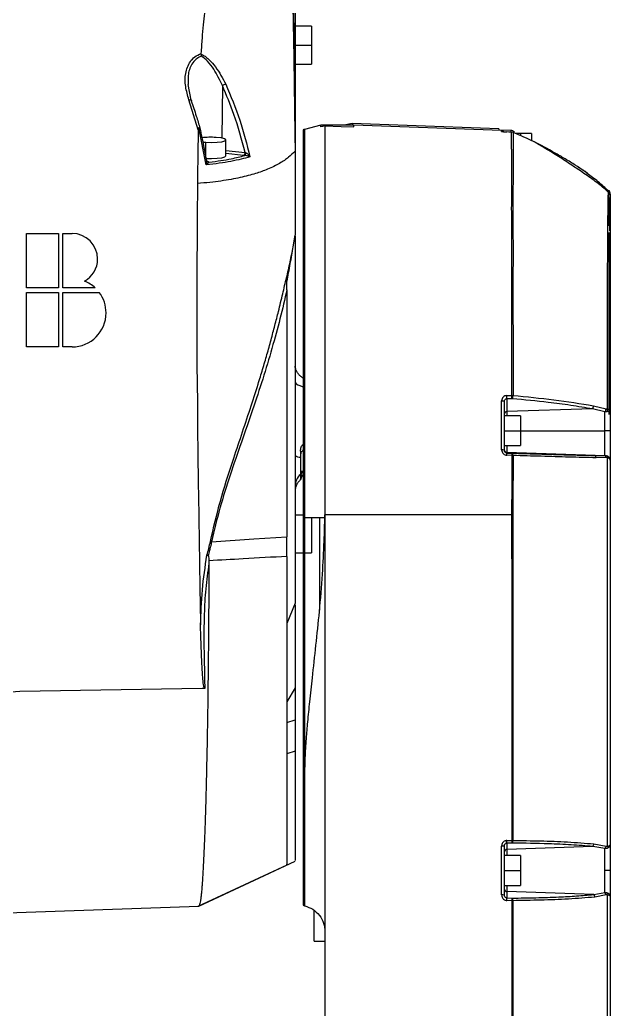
# Model space of a CAD drawing. Header units: millimetres. Extents: x -13464 to 9471, y -517 to 17126.
# Drawn here: x -10048.3 to -9939.6, y 4549.2 to 4731.4 of the extents above; entities that cross this region are included whole.
import ezdxf

# ---------------------------------------------------------------- set-up
doc = ezdxf.new("R2010")
doc.units = ezdxf.units.MM

msp = doc.modelspace()

# ---------------------------------------------------------------- linework, layer by layer
at = {"color": 7, "linetype": 'Continuous', "lineweight": 25}
for p, q in [((-9997.95, 4736.75), (-9997.65, 4720.08)), ((-9997.6, 4735.75), (-9997.6, 4707.24)), ((-9997.65, 4718.05), (-9997.94, 4734.03)), ((-9994.6, 4730.25), (-9997.6, 4730.25)), ((-9994.6, 4730.25), (-9994.6, 4726.75)), ((-9997.6, 4726.75), (-9994.6, 4726.75)), ((-9994.6, 4726.75), (-9994.6, 4723.25)), ((-9997.6, 4723.25), (-9994.6, 4723.25)), ((-9997.65, 4720.08), (-9997.65, 4718.05)), ((-10016.71, 4716.65), (-10017.27, 4719.52)), ((-10010.99, 4719.3), (-10011.08, 4709.63)), ((-10015.43, 4711.17), (-10017.14, 4716.66)), ((-9987.1, 4712.31), (-9988.55, 4712.05)), ((-9960.1, 4711.37), (-9987.1, 4712.31)), ((-9987.1, 4712.31), (-9987.1, 4712.05)), ((-10013.98, 4704.72), (-10015.34, 4711.54)), ((-9996.1, 4711.15), (-9996.1, 4639.75)), ((-9992.86, 4712.05), (-9995.86, 4711.25)), ((-9995.86, 4711.25), (-9995.86, 4639.75)), ((-9986.82, 4712.05), (-9992.86, 4712.05)), ((-9992.86, 4711.69), (-9992.86, 4712.05)), ((-9992.1, 4711.89), (-9992.1, 4640.27)), ((-9959.58, 4711.01), (-9986.82, 4712.05)), ((-9986.82, 4711.69), (-9986.82, 4712.05)), ((-9960.1, 4711.37), (-9960.1, 4711.03)), ((-9957.82, 4711.04), (-9960.1, 4711.12)), ((-9959.58, 4710.87), (-9959.58, 4711.01)), ((-9957.83, 4710.73), (-9957.82, 4711.04)), ((-9957.45, 4710.67), (-9957.76, 4710.73)), ((-9957.39, 4710.93), (-9957.39, 4710.92)), ((-9956.1, 4710.5), (-9957.08, 4710.5)), ((-9954.1, 4710.5), (-9956.1, 4710.5)), ((-9956.1, 4710.5), (-9956.1, 4710.1)), ((-9954.1, 4710.5), (-9954.1, 4709.2)), ((-10014.61, 4708.91), (-10014.04, 4708.86)), ((-10014.04, 4706.11), (-10014.04, 4708.86)), ((-10010.35, 4706.35), (-10010.35, 4709.31)), ((-10010.35, 4707.36), (-10006.82, 4707.01)), ((-10006.82, 4707.01), (-10006.69, 4706.97)), ((-10013.9, 4705.63), (-10013.96, 4705.7)), ((-10013.74, 4705.32), (-10013.53, 4705.26)), ((-10007.07, 4706.45), (-10010.35, 4706.78)), ((-9939.85, 4699.84), (-9939.86, 4699.97)), ((-10047.02, 4682.05), (-10047.02, 4692.09)), ((-10047.02, 4692.09), (-10041.16, 4692.09)), ((-10041.16, 4692.09), (-10041.16, 4682.05)), ((-10040.33, 4682.05), (-10040.33, 4692.09)), ((-10040.33, 4692.09), (-10038.66, 4692.09)), ((-9997.96, 4689.62), (-9997.6, 4691.79)), ((-9997.6, 4691.55), (-9997.6, 4624.01)), ((-9999.1, 4681.71), (-9999.1, 4683.22)), ((-10041.16, 4682.05), (-10047.02, 4682.05)), ((-10034.39, 4682.05), (-10040.33, 4682.05)), ((-10047.02, 4681.22), (-10041.16, 4681.22)), ((-10047.02, 4671.19), (-10047.02, 4681.22)), ((-10041.16, 4681.22), (-10041.16, 4671.19)), ((-10040.33, 4671.19), (-10040.33, 4681.22)), ((-10040.33, 4681.22), (-10033.64, 4681.22)), ((-10041.16, 4671.19), (-10047.02, 4671.19)), ((-10038.66, 4671.19), (-10040.33, 4671.19)), ((-9958.62, 4661.63), (-9958.62, 4659.27)), ((-9959.58, 4652.23), (-9959.58, 4661.27)), ((-9959.1, 4661.12), (-9959.1, 4652.14)), ((-9942.84, 4659.75), (-9958.62, 4659.27)), ((-9940.57, 4659.24), (-9942.84, 4659.75)), ((-9942.66, 4660.34), (-9940.35, 4659.76)), ((-9939.6, 4659.71), (-9939.6, 4655.75)), ((-9956.1, 4658.5), (-9959.1, 4658.5)), ((-9958.62, 4659.27), (-9958.62, 4658.5)), ((-9956.1, 4658.5), (-9956.1, 4655.75)), ((-9940.57, 4655.75), (-9940.57, 4659.24)), ((-9959.1, 4655.75), (-9956.1, 4655.75)), ((-9956.1, 4655.75), (-9956.1, 4653)), ((-9956.1, 4655.75), (-9940.57, 4655.75)), ((-9940.57, 4651.2), (-9940.57, 4655.75)), ((-9939.6, 4655.75), (-9940.57, 4655.75)), ((-9939.6, 4655.75), (-9939.6, 4650.31)), ((-9996.1, 4652.21), (-9996.19, 4652.11)), ((-9959.1, 4653), (-9956.1, 4653)), ((-9958.62, 4653), (-9958.62, 4651.74)), ((-9996.6, 4651.98), (-9996.6, 4650.88)), ((-9958.62, 4651.74), (-9958.62, 4651.64)), ((-9942.39, 4651.17), (-9958.62, 4651.74)), ((-9957.67, 4651.19), (-9958.62, 4651.22)), ((-9942.39, 4651.17), (-9940.57, 4651.2)), ((-9940.35, 4650.79), (-9942.2, 4650.75)), ((-9996.1, 4648.23), (-9996.6, 4648.23)), ((-9996.6, 4647.69), (-9996.6, 4647.39)), ((-9996.6, 4647.39), (-9996.6, 4647.26)), ((-9996.6, 4647.26), (-9996.6, 4646.73)), ((-9997.6, 4640.25), (-9996.1, 4640.25)), ((-9996.1, 4639.75), (-9996.1, 4568.36)), ((-9995.86, 4639.75), (-9996.1, 4639.75)), ((-9995.86, 4639.75), (-9992.12, 4639.75)), ((-9995.86, 4639.75), (-9995.86, 4568.26)), ((-9994.6, 4639.75), (-9994.6, 4633.25)), ((-9993.1, 4639.75), (-9993.1, 4622.72)), ((-9992.1, 4640.27), (-9992.1, 4635.41)), ((-9957.69, 4640.26), (-9992.1, 4640.27)), ((-9992.1, 4635.41), (-9992.1, 4480.25)), ((-9997.6, 4633.25), (-9996.1, 4633.25)), ((-9995.86, 4633.25), (-9994.6, 4633.25)), ((-9997.6, 4624.01), (-9999.1, 4620.24)), ((-10048.28, 4607.71), (-10049.84, 4607.57)), ((-10014.68, 4608.24), (-10048.28, 4607.71)), ((-10014.24, 4608.25), (-10014.68, 4608.24)), ((-9997.6, 4608.4), (-9999.1, 4605.79)), ((-9997.6, 4608.4), (-9997.6, 4602.5)), ((-9999.1, 4601.99), (-9997.6, 4602.5)), ((-9997.6, 4602.5), (-9997.6, 4596.74)), ((-9997.6, 4596.74), (-9999.1, 4596.25)), ((-9958.62, 4580.27), (-9957.67, 4580.3)), ((-9957.67, 4579.81), (-9958.62, 4579.79)), ((-9958.62, 4579.79), (-9958.62, 4578.63)), ((-9942.61, 4579.65), (-9940.33, 4579.23)), ((-9939.6, 4579.46), (-9939.6, 4574.75)), ((-9959.58, 4570.24), (-9959.58, 4579.25)), ((-9959.1, 4579.25), (-9959.1, 4570.24)), ((-9956.1, 4577.5), (-9959.1, 4577.5)), ((-9942.81, 4579.17), (-9958.62, 4578.63)), ((-9958.62, 4578.63), (-9958.62, 4577.5)), ((-9956.1, 4577.5), (-9956.1, 4574.75)), ((-9940.57, 4578.79), (-9942.81, 4579.17)), ((-9940.57, 4574.75), (-9940.57, 4578.79)), ((-10015.44, 4568.16), (-9999.05, 4575.8)), ((-10015.33, 4568.21), (-9997.56, 4576.5)), ((-9959.1, 4574.75), (-9956.1, 4574.75)), ((-9956.1, 4574.75), (-9956.1, 4572)), ((-9940.57, 4570.68), (-9940.57, 4574.75)), ((-9939.6, 4574.75), (-9940.57, 4574.75)), ((-9939.6, 4574.75), (-9939.6, 4570)), ((-9959.1, 4572), (-9956.1, 4572)), ((-9958.62, 4572), (-9958.62, 4570.87)), ((-9958.62, 4570.87), (-9958.62, 4569.7)), ((-9942.64, 4570.33), (-9958.62, 4570.87)), ((-9942.64, 4570.33), (-9940.57, 4570.68)), ((-9940.32, 4570.24), (-9942.43, 4569.86)), ((-9940.07, 4513.17), (-9940.07, 4570.24)), ((-9958.62, 4569.7), (-9957.67, 4569.67)), ((-9957.67, 4569.19), (-9958.62, 4569.22)), ((-10057.1, 4566.75), (-10015.33, 4568.21)), ((-10015.33, 4568.21), (-10015.33, 4568.21)), ((-9994.1, 4561.75), (-9994.1, 4567.35)), ((-9994.1, 4561.75), (-9992.1, 4561.75))]:
    msp.add_line(p, q, dxfattribs=at)
at = {"color": 7, "linetype": 'Continuous', "lineweight": 25, "flags": 128}
for points in [[(-10017.14, 4716.66), (-10017.03, 4716.68), (-10016.92, 4716.7), (-10016.83, 4716.7), (-10016.76, 4716.68), (-10016.71, 4716.65), (-10016.69, 4716.61), (-10016.69, 4716.56), (-10016.73, 4716.51)], [(-9992.1, 4711.89), (-9992.53, 4711.78), (-9992.86, 4711.69)], [(-9992.1, 4711.89), (-9989.14, 4711.78), (-9986.82, 4711.69)], [(-9957.76, 4710.73), (-9958.24, 4710.75), (-9958.62, 4710.77)], [(-9957.76, 4710.73), (-9957.76, 4710.73), (-9957.76, 4710.71), (-9957.76, 4710.71)], [(-10014.04, 4708.86), (-10012.98, 4708.83), (-10011.94, 4708.87), (-10011.07, 4708.98), (-10010.52, 4709.14), (-10010.35, 4709.33), (-10010.61, 4709.51), (-10011.24, 4709.66), (-10012.16, 4709.75)], [(-10014.04, 4705.9), (-10012.98, 4705.87), (-10011.94, 4705.92), (-10011.07, 4706.03), (-10010.52, 4706.19), (-10010.35, 4706.35)], [(-10013.53, 4705.26), (-10013.61, 4705.26), (-10013.68, 4705.28)], [(-9997.6, 4664.78), (-9997.55, 4664.58), (-9997.38, 4664.39), (-9997.12, 4664.21), (-9996.76, 4664.05), (-9996.32, 4663.92), (-9996.1, 4663.87)], [(-9958.62, 4662.22), (-9958.1, 4662.23), (-9957.69, 4662.24)], [(-9957.69, 4661.64), (-9958.21, 4661.64), (-9958.62, 4661.63)], [(-9959.58, 4661.27), (-9959.49, 4661.26), (-9959.4, 4661.25), (-9959.31, 4661.24), (-9959.24, 4661.22), (-9959.18, 4661.2), (-9959.14, 4661.17), (-9959.11, 4661.15), (-9959.1, 4661.12)], [(-9958.62, 4651.64), (-9958.09, 4651.62), (-9957.68, 4651.6)], [(-9942.2, 4650.75), (-9942.21, 4650.84), (-9942.22, 4650.91), (-9942.24, 4650.99), (-9942.26, 4651.05), (-9942.29, 4651.1), (-9942.32, 4651.14), (-9942.36, 4651.16), (-9942.39, 4651.17)], [(-10012.97, 4635.31), (-10005.21, 4635.82), (-9999.1, 4636.22)]]:
    msp.add_lwpolyline(points, dxfattribs=at)
at = {"color": 7, "linetype": 'Continuous', "lineweight": 25}
for centre, radius, start, end in [((-10009.18, 4715.97), 3.79, 108.4216, 118.5417), ((-9995.6, 4710.28), 1, 105, 120), ((-9959.6, 4710.51), 0.5, 37.5486, 87.8), ((-10013.1, 4695.79), 14, 86.1717, 96.9281), ((-10007.41, 4706.94), 0.597, 305.0671, 6.7477), ((-10007.49, 4706.89), 0.803, 325.0171, 5.2142), ((-10013.44, 4705.67), 0.464, 233.8439, 272.6551), ((-10038.66, 4687.38), 4.7, 0, 90), ((-10038.66, 4687.38), 4.7, 299.3847, 0), ((-10038.66, 4677.46), 6.27, 47.1666, 68.4075), ((-10038.66, 4677.46), 6.27, 0, 36.8699), ((-10038.66, 4677.46), 6.27, 270, 0), ((-9966.18, 4661.95), 7.57, 357.5768, 2.0875), ((-9965.25, 4661.96), 7.56, 357.5761, 2.0884), ((-9959.12, 4662.2), 1.62, 339.7885, 1.0788), ((-9943.69, 4660.35), 1.03, 325.008, 359.9728), ((-9941.48, 4659.92), 1.14, 323.0663, 351.7142), ((-9940.91, 4659.5), 0.818, 343.3383, 16.6617), ((-9958.63, 4658.8), 0.47, 88.2896, 176.1386), ((-9959.47, 4651.48), 0.753, 60.7423, 98.6364), ((-9958.6, 4652.24), 0.5, 180.0057, 268.0063), ((-9996.7, 4652.18), 1.31, 226.0838, 274.0793), ((-9961.74, 4651.41), 3.13, 356.3931, 4.0837), ((-9960.79, 4651.38), 3.13, 356.3923, 4.0843), ((-9958.04, 4651.28), 0.559, 349.9226, 35.3081), ((-9940.86, 4650.78), 0.511, 1.1123, 55.0479), ((-9940.53, 4650.93), 0.444, 336.925, 23.075), ((-9994.64, 4645.48), 2.96, 131.4944, 179.9479), ((-9995.13, 4647.38), 1.47, 145.1618, 179.5678), ((-9994.65, 4647.01), 1.97, 141.8667, 172.7735), ((-9958.01, 4591.14), 49.99, 89.4327, 89.6338), ((-9956.58, 4525.71), 114.68, 90.4659, 90.5532), ((-9955.57, 4492.33), 147.94, 90.752, 90.8196), ((-9958.48, 4506.66), 132.32, 89.5808, 89.656), ((-9963.96, 4579.41), 5.3, 4.0423, 9.2819), ((-9964.02, 4580.05), 5.41, 357.2184, 2.3706), ((-9963.08, 4580.08), 5.41, 357.2184, 2.3706), ((-9958.77, 4580.23), 1.24, 340.2352, 3.1007), ((-9943.25, 4579.64), 0.639, 312.7734, 1.583), ((-9959.47, 4562.65), 16.6, 88.7451, 90.4044), ((-9958.61, 4578.14), 0.491, 90.9784, 179.0357), ((-9941.09, 4579.37), 0.777, 312.3753, 349.9179), ((-9940.68, 4579.05), 0.631, 343.0711, 16.9289), ((-9959.47, 4553.64), 16.6, 88.7451, 90.4044), ((-9958.61, 4571.36), 0.491, 180.9643, 269.0216), ((-9943.06, 4569.87), 0.626, 358.9482, 48.2492), ((-9941.07, 4570.11), 0.758, 9.9822, 48.3578), ((-9940.66, 4570.42), 0.618, 342.8758, 17.1242), ((-9995.6, 4569.22), 1, 240, 255), ((-9964, 4569.44), 5.39, 357.6594, 2.7578), ((-9963.05, 4569.41), 5.39, 357.6594, 2.7578), ((-9958.78, 4569.26), 1.25, 357.0337, 19.4254)]:
    msp.add_arc(centre, radius, start, end, dxfattribs=at)
for points, knots in [([(-10014.07, 4734.66), (-10014.23, 4733.34), (-10014.46, 4731.36), (-10014.74, 4728.07), (-10014.86, 4726.17), (-10014.93, 4725.21)], [0, 0, 0, 0, 0.500253, 0.749373, 1, 1, 1, 1]), ([(-9997.94, 4734.02), (-9997.93, 4733.07), (-9997.91, 4731.14), (-9997.87, 4727.47), (-9997.83, 4724.06), (-9997.79, 4721.11), (-9997.77, 4718.79), (-9997.73, 4716.32), (-9997.7, 4713.63), (-9997.65, 4710.66), (-9997.62, 4708.38), (-9997.6, 4707.24)], [0, 0, 0, 0, 0.164628, 0.330926, 0.49838, 0.582675, 0.666023, 0.748745, 0.833068, 0.916805, 1, 1, 1, 1]), ([(-10017.14, 4716.66), (-10017.38, 4717.48), (-10017.86, 4719.14), (-10017.87, 4721.6), (-10017.2, 4723.46), (-10016.11, 4724.66), (-10015.32, 4725.03), (-10014.92, 4725.22)], [0, 0, 0, 0, 0.249249, 0.49989, 0.75001, 0.875408, 1, 1, 1, 1]), ([(-10014.93, 4725.21), (-10014.93, 4725.2), (-10014.93, 4725.17), (-10014.93, 4725.15), (-10014.93, 4725.14)], [0, 0, 0, 0, 0.500017, 1, 1, 1, 1]), ([(-10014.93, 4725.14), (-10014.68, 4725), (-10014.17, 4724.73), (-10013.24, 4723.94), (-10011.8, 4722.31), (-10010.95, 4720.66), (-10010.38, 4719.56)], [0, 0, 0, 0, 0.126417, 0.2531763, 0.5046759, 1, 1, 1, 1]), ([(-10014.93, 4725.14), (-10014.92, 4725.08), (-10014.89, 4724.96), (-10014.9, 4724.83), (-10014.9, 4724.75)], [0, 0, 0, 0, 0.440238, 1, 1, 1, 1]), ([(-10014.9, 4724.75), (-10015.23, 4724.57), (-10015.93, 4724.17), (-10016.86, 4722.98), (-10017.38, 4721.38), (-10017.3, 4720.05), (-10017.27, 4719.5)], [0, 0, 0, 0, 0.1756201, 0.3698812, 0.7374078, 1, 1, 1, 1]), ([(-10010.99, 4719.3), (-10011.48, 4720.33), (-10012.22, 4721.93), (-10013.61, 4723.8), (-10014.49, 4724.45), (-10014.9, 4724.75)], [0, 0, 0, 0, 0.497166, 0.76503, 1, 1, 1, 1]), ([(-9997.65, 4720.08), (-9997.66, 4720.13), (-9997.66, 4720.18), (-9997.69, 4720.22), (-9997.69, 4720.23)], [0, 0, 0, 0, 0.962829, 1, 1, 1, 1]), ([(-10006.82, 4707.01), (-10007.43, 4709.36), (-10008.54, 4713.57), (-10010.24, 4717.54), (-10010.99, 4719.3)], [0, 0, 0, 0, 0.559686, 1, 1, 1, 1]), ([(-10010.38, 4719.56), (-10009.46, 4717.39), (-10007.63, 4713.04), (-10006.49, 4708.46), (-10005.92, 4706.17)], [0, 0, 0, 0, 0.5014517, 1, 1, 1, 1]), ([(-10016.73, 4716.51), (-10016.41, 4715.58), (-10015.84, 4713.92), (-10015.34, 4712.2), (-10015.12, 4711.43)], [0, 0, 0, 0, 0.559942, 1, 1, 1, 1]), ([(-10015.43, 4711.17), (-10015.44, 4710.9), (-10015.45, 4710.37), (-10015.46, 4709.83), (-10015.46, 4709.57)], [0, 0, 0, 0, 0.500289, 1, 1, 1, 1]), ([(-10015.34, 4711.54), (-10015.35, 4711.53), (-10015.36, 4711.53), (-10015.38, 4711.52), (-10015.41, 4711.47), (-10015.43, 4711.35), (-10015.43, 4711.24), (-10015.43, 4711.17)], [0, 0, 0, 0, 0.039643, 0.082295, 0.185904, 0.500583, 1, 1, 1, 1]), ([(-10015.34, 4711.54), (-10015.29, 4711.54), (-10015.21, 4711.55), (-10015.13, 4711.54), (-10015.09, 4711.53), (-10015.07, 4711.51), (-10015.06, 4711.48), (-10015.1, 4711.45), (-10015.12, 4711.43)], [0, 0, 0, 0, 0.2301683, 0.3605395, 0.497815, 0.6358478, 0.7660578, 1, 1, 1, 1]), ([(-10015.12, 4711.43), (-10014.89, 4710.37), (-10014.48, 4708.47), (-10014.12, 4706.55), (-10013.96, 4705.7)], [0, 0, 0, 0, 0.559996, 1, 1, 1, 1]), ([(-9959.58, 4710.87), (-9959.57, 4710.86), (-9959.53, 4710.84), (-9959.28, 4710.81), (-9958.96, 4710.78), (-9958.73, 4710.77), (-9958.62, 4710.77)], [0, 0, 0, 0, 0.266886, 0.559504, 0.779933, 1, 1, 1, 1]), ([(-9957.39, 4710.93), (-9957.46, 4710.96), (-9957.6, 4711.02), (-9957.75, 4711.03), (-9957.82, 4711.04)], [0, 0, 0, 0, 0.499802, 1, 1, 1, 1]), ([(-9957.69, 4662.24), (-9957.69, 4663.63), (-9957.69, 4666.1), (-9957.69, 4669.25), (-9957.69, 4671.21), (-9957.7, 4672.83), (-9957.7, 4674.36), (-9957.7, 4676.1), (-9957.71, 4677.39), (-9957.71, 4678.22), (-9957.71, 4678.94), (-9957.71, 4679.72), (-9957.71, 4680.93), (-9957.71, 4682.7), (-9957.71, 4684.87), (-9957.71, 4686.96), (-9957.71, 4688.49), (-9957.71, 4689.52), (-9957.71, 4690.43), (-9957.72, 4691.57), (-9957.72, 4692.87), (-9957.73, 4694.09), (-9957.73, 4695.04), (-9957.74, 4696.05), (-9957.74, 4697.29), (-9957.73, 4698.92), (-9957.73, 4700.63), (-9957.72, 4702.19), (-9957.72, 4703.58), (-9957.72, 4704.89), (-9957.73, 4705.89), (-9957.73, 4706.6), (-9957.73, 4707.04), (-9957.74, 4707.46), (-9957.74, 4707.85), (-9957.74, 4708.22), (-9957.74, 4708.57), (-9957.75, 4708.89), (-9957.75, 4709.18), (-9957.75, 4709.51), (-9957.75, 4709.91), (-9957.76, 4710.39), (-9957.76, 4710.61), (-9957.76, 4710.73)], [0, 0, 0, 0, 0.053071, 0.094138, 0.123198, 0.131, 0.15975, 0.18525, 0.203319, 0.213956, 0.220726, 0.234044, 0.247812, 0.27361, 0.312289, 0.34708, 0.372087, 0.387309, 0.398494, 0.418117, 0.445938, 0.467646, 0.4852, 0.499356, 0.525528, 0.559444, 0.601102, 0.639454, 0.67197, 0.70886, 0.750122, 0.765794, 0.781466, 0.797138, 0.81281, 0.828483, 0.844155, 0.859827, 0.875499, 0.88973, 0.915225, 0.951982, 1, 1, 1, 1]), ([(-9957.45, 4710.67), (-9957.45, 4710.43), (-9957.46, 4709.95), (-9957.47, 4708.39), (-9957.47, 4706.21), (-9957.48, 4703.37), (-9957.5, 4699.92), (-9957.52, 4695.91), (-9957.49, 4691.36), (-9957.49, 4686.33), (-9957.51, 4680.84), (-9957.49, 4674.96), (-9957.49, 4668.77), (-9957.49, 4664.41), (-9957.49, 4662.23)], [0, 0, 0, 0, 0.082996, 0.166061, 0.249826, 0.333358, 0.417012, 0.500596, 0.583545, 0.666651, 0.750403, 0.83355, 0.916491, 1, 1, 1, 1]), ([(-9949.83, 4706.94), (-9951.07, 4707.63), (-9953.54, 4709), (-9956.14, 4710.11), (-9957.45, 4710.67)], [0, 0, 0, 0, 0.498488, 1, 1, 1, 1]), ([(-9957.37, 4710.78), (-9957.37, 4710.82), (-9957.38, 4710.91), (-9957.39, 4710.92), (-9957.39, 4710.93)], [0, 0, 0, 0, 0.559224, 1, 1, 1, 1]), ([(-9957.23, 4710.8), (-9957.23, 4710.81), (-9957.24, 4710.82), (-9957.26, 4710.83), (-9957.26, 4710.84)], [0, 0, 0, 0, 0.617283, 1, 1, 1, 1]), ([(-10015.46, 4709.57), (-10015.48, 4708.19), (-10015.53, 4705.45), (-10015.56, 4702.67), (-10015.57, 4701.27)], [0, 0, 0, 0, 0.500076, 1, 1, 1, 1]), ([(-9939.83, 4699.6), (-9940.47, 4700.15), (-9941.85, 4701.34), (-9944.18, 4702.98), (-9946.67, 4704.66), (-9949.16, 4706.26), (-9951.46, 4707.68), (-9952.97, 4708.6), (-9953.59, 4708.94), (-9953.64, 4708.96)], [0, 0, 0, 0, 0.137013, 0.298488, 0.47076, 0.645014, 0.817052, 0.98681, 1, 1, 1, 1]), ([(-9997.6, 4707.24), (-9997.98, 4706.86), (-9998.73, 4706.1), (-10000.35, 4704.98), (-10002.39, 4703.97), (-10004.83, 4703.09), (-10007.59, 4702.35), (-10010.52, 4701.81), (-10013.26, 4701.46), (-10014.8, 4701.34), (-10015.57, 4701.27)], [0, 0, 0, 0, 0.1654037, 0.3307502, 0.4966982, 0.6210126, 0.7478783, 0.8742277, 0.9370192, 1, 1, 1, 1]), ([(-10006.69, 4706.97), (-10006.66, 4706.95), (-10006.58, 4706.92), (-10006.43, 4706.82), (-10006.17, 4706.58), (-10006.02, 4706.34), (-10005.92, 4706.17)], [0, 0, 0, 0, 0.101943, 0.214935, 0.462916, 1, 1, 1, 1]), ([(-9997.6, 4707.24), (-9997.6, 4705.9), (-9997.6, 4703.26), (-9997.6, 4699.16), (-9997.6, 4695.34), (-9997.6, 4692.98), (-9997.6, 4691.79)], [0, 0, 0, 0, 0.288591, 0.5668, 0.783201, 1, 1, 1, 1]), ([(-9943.87, 4703.14), (-9943.87, 4703.14), (-9943.86, 4703.16), (-9944.03, 4703.3), (-9944.62, 4703.75), (-9945.99, 4704.65), (-9947.85, 4705.8), (-9949.17, 4706.56), (-9949.83, 4706.94)], [0, 0, 0, 0, 0.062639, 0.125489, 0.250986, 0.50042, 0.750081, 1, 1, 1, 1]), ([(-10005.92, 4706.17), (-10006.44, 4706.03), (-10007.5, 4705.74), (-10009.37, 4705.35), (-10011.49, 4704.99), (-10013.15, 4704.81), (-10013.98, 4704.72)], [0, 0, 0, 0, 0.2481582, 0.4986864, 0.7512509, 1, 1, 1, 1]), ([(-10013.98, 4704.72), (-10013.93, 4704.9), (-10013.86, 4705.21), (-10013.85, 4705.52), (-10013.89, 4705.61), (-10013.9, 4705.63)], [0, 0, 0, 0, 0.53392, 0.895444, 1, 1, 1, 1]), ([(-10013.41, 4705.21), (-10013.43, 4705.19), (-10013.46, 4705.14), (-10013.65, 4704.98), (-10013.84, 4704.82), (-10013.98, 4704.72)], [0, 0, 0, 0, 0.220289, 0.46967, 1, 1, 1, 1]), ([(-10013.7, 4705.29), (-10013.74, 4705.33), (-10013.83, 4705.41), (-10013.85, 4705.49), (-10013.87, 4705.52)], [0, 0, 0, 0, 0.545434, 1, 1, 1, 1]), ([(-10013.67, 4705.28), (-10013.67, 4705.27), (-10013.66, 4705.27), (-10013.69, 4705.29), (-10013.7, 4705.29)], [0, 0, 0, 0, 0.2804713, 1, 1, 1, 1]), ([(-10013.53, 4705.26), (-10013.5, 4705.25), (-10013.45, 4705.24), (-10013.43, 4705.22), (-10013.41, 4705.21)], [0, 0, 0, 0, 0.559702, 1, 1, 1, 1]), ([(-10013.41, 4705.21), (-10012.68, 4705.3), (-10011.22, 4705.49), (-10008.97, 4705.9), (-10007.64, 4706.23), (-10006.83, 4706.43)], [0, 0, 0, 0, 0.279742, 0.560432, 1, 1, 1, 1]), ([(-10006.83, 4706.43), (-10006.88, 4706.43), (-10006.96, 4706.44), (-10007.03, 4706.45), (-10007.07, 4706.45)], [0, 0, 0, 0, 0.559795, 1, 1, 1, 1]), ([(-10005.92, 4706.17), (-10006.05, 4706.23), (-10006.24, 4706.32), (-10006.54, 4706.4), (-10006.71, 4706.43), (-10006.79, 4706.43), (-10006.83, 4706.43)], [0, 0, 0, 0, 0.53604, 0.784331, 0.897681, 1, 1, 1, 1]), ([(-9945.49, 4704.35), (-9945.14, 4704.13), (-9944.51, 4703.74), (-9944.04, 4703.39), (-9943.86, 4703.24), (-9943.86, 4703.22), (-9943.86, 4703.21)], [0, 0, 0, 0, 0.3755685, 0.6870691, 0.8437781, 1, 1, 1, 1]), ([(-9939.88, 4699.85), (-9940.52, 4700.45), (-9941.78, 4701.63), (-9943.18, 4702.64), (-9943.87, 4703.14)], [0, 0, 0, 0, 0.510937, 1, 1, 1, 1]), ([(-10015.57, 4701.27), (-10015.58, 4700.79), (-10015.59, 4699.63), (-10015.6, 4697.81), (-10015.61, 4695.98), (-10015.62, 4694.41), (-10015.63, 4692.99), (-10015.64, 4691.42), (-10015.65, 4689.51), (-10015.67, 4687.53), (-10015.67, 4685.42), (-10015.68, 4683.09), (-10015.68, 4680.53), (-10015.68, 4677.98), (-10015.68, 4675.65), (-10015.68, 4674.12), (-10015.68, 4673.37)], [0, 0, 0, 0, 0.052702, 0.125127, 0.197709, 0.250149, 0.294009, 0.350271, 0.418927, 0.499984, 0.562464, 0.645802, 0.750008, 0.836376, 0.919697, 1, 1, 1, 1]), ([(-9939.98, 4697.1), (-9939.98, 4697.5), (-9939.96, 4698.59), (-9939.94, 4699.4), (-9939.93, 4699.59), (-9939.93, 4699.63)], [0, 0, 0, 0, 0.323774, 0.87218, 1, 1, 1, 1]), ([(-9939.86, 4699.97), (-9939.86, 4700), (-9939.87, 4700.1), (-9939.88, 4699.87), (-9939.88, 4699.73)], [0, 0, 0, 0, 0.38031, 1, 1, 1, 1]), ([(-9939.79, 4693.49), (-9939.79, 4693.94), (-9939.8, 4695.45), (-9939.81, 4697.3), (-9939.82, 4699.07), (-9939.84, 4699.58), (-9939.85, 4699.84)], [0, 0, 0, 0, 0.122338, 0.415078, 0.707242, 1, 1, 1, 1]), ([(-9939.62, 4699.32), (-9939.63, 4699.45), (-9939.65, 4699.73), (-9939.76, 4699.9), (-9939.83, 4699.99)], [0, 0, 0, 0, 0.455666, 1, 1, 1, 1]), ([(-9939.6, 4699.16), (-9939.6, 4699.27), (-9939.6, 4699.48), (-9939.6, 4698.18), (-9939.6, 4695.73), (-9939.6, 4692.03), (-9939.6, 4687.27), (-9939.6, 4681.53), (-9939.6, 4674.96), (-9939.6, 4667.68), (-9939.6, 4662.36), (-9939.6, 4659.71)], [0, 0, 0, 0, 0.112036, 0.223711, 0.336068, 0.447588, 0.559985, 0.669582, 0.779706, 0.889816, 1, 1, 1, 1]), ([(-9940.12, 4659.73), (-9940.12, 4661.79), (-9940.12, 4665.9), (-9940.12, 4671.69), (-9940.11, 4677.12), (-9940.09, 4682.1), (-9940.07, 4686.57), (-9940.05, 4690.48), (-9940.03, 4693.74), (-9940, 4695.97), (-9939.99, 4696.84), (-9939.98, 4697.1)], [0, 0, 0, 0, 0.118845, 0.237384, 0.35689, 0.475811, 0.594298, 0.713684, 0.832633, 0.951013, 1, 1, 1, 1]), ([(-9939.66, 4692.57), (-9939.67, 4693.2), (-9939.69, 4694.63), (-9939.71, 4696.04), (-9939.73, 4696.69), (-9939.74, 4696.86)], [0, 0, 0, 0, 0.371747, 0.840392, 1, 1, 1, 1]), ([(-9939.78, 4658.76), (-9939.78, 4659.63), (-9939.78, 4662.63), (-9939.78, 4667.54), (-9939.78, 4673.37), (-9939.78, 4678.77), (-9939.78, 4683.69), (-9939.78, 4688.01), (-9939.79, 4690.87), (-9939.79, 4692.07), (-9939.79, 4692.24)], [0, 0, 0, 0, 0.060882, 0.212415, 0.365196, 0.517204, 0.668748, 0.821544, 0.973562, 1, 1, 1, 1]), ([(-10013.19, 4635.35), (-10012.62, 4637.83), (-10011.45, 4642.82), (-10009.36, 4649.32), (-10007.47, 4654.96), (-10005.89, 4659.69), (-10004.59, 4663.72), (-10003.57, 4667.06), (-10002.77, 4669.78), (-10002.02, 4672.48), (-10001.32, 4675.14), (-10000.6, 4677.97), (-9999.88, 4680.96), (-9999.16, 4683.99), (-9998.5, 4686.86), (-9998.14, 4688.7), (-9997.96, 4689.62)], [0, 0, 0, 0, 0.123018, 0.247802, 0.33074, 0.414942, 0.495898, 0.545305, 0.594897, 0.645039, 0.694837, 0.745038, 0.808899, 0.870983, 0.935164, 1, 1, 1, 1]), ([(-9999.1, 4683.22), (-9998.89, 4684.32), (-9998.47, 4686.53), (-9998.14, 4688.61), (-9997.96, 4689.62), (-9997.96, 4689.62), (-9997.96, 4689.62), (-9997.96, 4689.62), (-9997.96, 4689.62), (-9997.96, 4689.62)], [0, 0, 0, 0, 0.499945, 0.999749, 0.999935, 0.999983, 0.999995, 0.999999, 1, 1, 1, 1]), ([(-9999.1, 4681.71), (-9999.51, 4679.95), (-10000.32, 4676.46), (-10001.84, 4670.93), (-10003.52, 4665.31), (-10005.43, 4659.54), (-10007.49, 4653.64), (-10009.57, 4647.62), (-10011.51, 4641.52), (-10012.49, 4637.39), (-10012.97, 4635.31)], [0, 0, 0, 0, 0.128015, 0.25291, 0.377999, 0.500113, 0.626357, 0.752411, 0.875899, 1, 1, 1, 1]), ([(-9999.1, 4681.71), (-9999.1, 4680), (-9999.1, 4676.6), (-9999.1, 4671.16), (-9999.1, 4665.55), (-9999.1, 4659.81), (-9999.1, 4653.94), (-9999.1, 4648.1), (-9999.1, 4642.15), (-9999.1, 4638.24), (-9999.1, 4636.22)], [0, 0, 0, 0, 0.125499, 0.250174, 0.374787, 0.499549, 0.621744, 0.749437, 0.87049, 1, 1, 1, 1]), ([(-10015.68, 4673.37), (-10015.69, 4671.99), (-10015.69, 4669.67), (-10015.67, 4667.35), (-10015.66, 4666.41)], [0, 0, 0, 0, 0.593783, 1, 1, 1, 1]), ([(-9996.1, 4665.43), (-9996.18, 4665.47), (-9996.43, 4665.61), (-9996.79, 4665.94), (-9997.16, 4666.4), (-9997.42, 4666.88), (-9997.58, 4667.32), (-9997.59, 4667.53), (-9997.6, 4667.64)], [0, 0, 0, 0, 0.069401, 0.240062, 0.417676, 0.60325, 0.797536, 1, 1, 1, 1]), ([(-10015.66, 4666.41), (-10015.63, 4664.89), (-10015.58, 4661.79), (-10015.58, 4657.09), (-10015.52, 4652.23), (-10015.46, 4647.52), (-10015.39, 4643.76), (-10015.34, 4640.97), (-10015.31, 4638.89), (-10015.28, 4636.89), (-10015.25, 4634.77), (-10015.22, 4632.52), (-10015.18, 4630.01), (-10015.14, 4627.42), (-10015.1, 4624.68), (-10015.05, 4622.18), (-10015.02, 4620.61), (-10015.01, 4620)], [0, 0, 0, 0, 0.096867, 0.196628, 0.299999, 0.409577, 0.500359, 0.542562, 0.590122, 0.634184, 0.672297, 0.726918, 0.780262, 0.835162, 0.896189, 0.959041, 1, 1, 1, 1]), ([(-9958.62, 4662.22), (-9958.75, 4662.21), (-9959, 4662.17), (-9959.32, 4661.95), (-9959.54, 4661.64), (-9959.57, 4661.39), (-9959.58, 4661.27)], [0, 0, 0, 0, 0.249291, 0.498589, 0.748903, 1, 1, 1, 1]), ([(-9959.1, 4661.12), (-9959.09, 4661.19), (-9959.08, 4661.32), (-9958.99, 4661.46), (-9958.89, 4661.55), (-9958.81, 4661.59), (-9958.71, 4661.62), (-9958.65, 4661.63), (-9958.62, 4661.63)], [0, 0, 0, 0, 0.276985, 0.50729, 0.633356, 0.757095, 0.879102, 1, 1, 1, 1]), ([(-9957.69, 4662.24), (-9957.65, 4662.24), (-9957.59, 4662.24), (-9957.52, 4662.23), (-9957.49, 4662.23)], [0, 0, 0, 0, 0.559853, 1, 1, 1, 1]), ([(-9957.59, 4661.64), (-9957.61, 4661.64), (-9957.64, 4661.64), (-9957.68, 4661.64), (-9957.69, 4661.64)], [0, 0, 0, 0, 0.56, 1, 1, 1, 1]), ([(-9942.84, 4659.75), (-9944.18, 4659.98), (-9946.86, 4660.44), (-9951.78, 4661.08), (-9955.39, 4661.43), (-9957.59, 4661.64)], [0, 0, 0, 0, 0.27997, 0.559999, 1, 1, 1, 1]), ([(-9957.49, 4662.23), (-9954.97, 4662), (-9949.92, 4661.52), (-9945.08, 4660.74), (-9942.66, 4660.34)], [0, 0, 0, 0, 0.499659, 1, 1, 1, 1]), ([(-9940.35, 4659.76), (-9940.31, 4659.75), (-9940.23, 4659.72), (-9940.16, 4659.73), (-9940.12, 4659.73)], [0, 0, 0, 0, 0.559856, 1, 1, 1, 1]), ([(-9940.12, 4659.73), (-9940.05, 4659.73), (-9939.89, 4659.73), (-9939.73, 4659.72), (-9939.62, 4659.72), (-9939.61, 4659.71), (-9939.6, 4659.71)], [0, 0, 0, 0, 0.2593, 0.510624, 0.756392, 1, 1, 1, 1]), ([(-9939.6, 4659.71), (-9939.61, 4659.66), (-9939.62, 4659.58), (-9939.73, 4659.45), (-9939.9, 4659.34), (-9940.05, 4659.29), (-9940.12, 4659.26)], [0, 0, 0, 0, 0.250097, 0.500332, 0.767508, 1, 1, 1, 1]), ([(-9940.12, 4659.26), (-9940.19, 4659.25), (-9940.33, 4659.22), (-9940.49, 4659.23), (-9940.57, 4659.24)], [0, 0, 0, 0, 0.476868, 1, 1, 1, 1]), ([(-9996.6, 4651.98), (-9996.6, 4652.11), (-9996.59, 4652.37), (-9996.49, 4652.73), (-9996.34, 4653.04), (-9996.18, 4653.2), (-9996.1, 4653.28)], [0, 0, 0, 0, 0.256329, 0.50348, 0.75261, 1, 1, 1, 1]), ([(-9959.58, 4652.23), (-9959.57, 4652.09), (-9959.53, 4651.81), (-9959.28, 4651.47), (-9958.96, 4651.26), (-9958.73, 4651.23), (-9958.62, 4651.22)], [0, 0, 0, 0, 0.266917, 0.5595, 0.779932, 1, 1, 1, 1]), ([(-9996.19, 4652.11), (-9996.2, 4652.1), (-9996.3, 4652.02), (-9996.45, 4651.83), (-9996.58, 4651.52), (-9996.59, 4651.3), (-9996.6, 4651.19)], [0, 0, 0, 0, 0.090674, 0.499909, 0.750212, 1, 1, 1, 1]), ([(-9996.6, 4650.88), (-9996.6, 4650.51), (-9996.6, 4649.95), (-9996.6, 4649.25), (-9996.6, 4648.78), (-9996.6, 4648.36), (-9996.6, 4648.04), (-9996.6, 4647.8), (-9996.6, 4647.73), (-9996.6, 4647.69)], [0, 0, 0, 0, 0.249067, 0.373996, 0.499145, 0.624001, 0.749123, 0.874474, 1, 1, 1, 1]), ([(-9958.62, 4651.64), (-9958.65, 4651.64), (-9958.71, 4651.65), (-9958.81, 4651.68), (-9958.89, 4651.73), (-9958.99, 4651.81), (-9959.08, 4651.94), (-9959.09, 4652.07), (-9959.1, 4652.14)], [0, 0, 0, 0, 0.121003, 0.243107, 0.366937, 0.49309, 0.723259, 1, 1, 1, 1]), ([(-9957.69, 4641.12), (-9957.68, 4642.3), (-9957.67, 4644.49), (-9957.67, 4647.85), (-9957.67, 4650.02), (-9957.67, 4651.19)], [0, 0, 0, 0, 0.349078, 0.651209, 1, 1, 1, 1]), ([(-9957.68, 4651.6), (-9957.66, 4651.6), (-9957.63, 4651.6), (-9957.6, 4651.6), (-9957.58, 4651.6)], [0, 0, 0, 0, 0.560001, 1, 1, 1, 1]), ([(-9957.49, 4651.18), (-9957.52, 4651.18), (-9957.58, 4651.18), (-9957.65, 4651.18), (-9957.67, 4651.19)], [0, 0, 0, 0, 0.559869, 1, 1, 1, 1]), ([(-9957.58, 4651.6), (-9954.68, 4651.51), (-9949.5, 4651.36), (-9944.56, 4651.23), (-9942.39, 4651.17)], [0, 0, 0, 0, 0.560158, 1, 1, 1, 1]), ([(-9957.49, 4651.18), (-9957.49, 4649.52), (-9957.49, 4646.18), (-9957.51, 4642.81), (-9957.52, 4641.12)], [0, 0, 0, 0, 0.498564, 1, 1, 1, 1]), ([(-9942.2, 4650.75), (-9943.85, 4650.8), (-9947.16, 4650.88), (-9952.29, 4651.03), (-9955.76, 4651.13), (-9957.49, 4651.18)], [0, 0, 0, 0, 0.334028, 0.667173, 1, 1, 1, 1]), ([(-9940.57, 4651.2), (-9940.49, 4651.19), (-9940.33, 4651.19), (-9940.19, 4651.13), (-9940.12, 4651.1)], [0, 0, 0, 0, 0.523446, 1, 1, 1, 1]), ([(-9940.12, 4650.75), (-9940.16, 4650.77), (-9940.24, 4650.79), (-9940.32, 4650.79), (-9940.35, 4650.79)], [0, 0, 0, 0, 0.55915, 1, 1, 1, 1]), ([(-9940.12, 4651.1), (-9940.05, 4651.06), (-9939.9, 4650.97), (-9939.75, 4650.79), (-9939.63, 4650.57), (-9939.61, 4650.41), (-9939.6, 4650.31)], [0, 0, 0, 0, 0.232528, 0.499869, 0.685324, 1, 1, 1, 1]), ([(-9940.08, 4579.23), (-9940.08, 4592.56), (-9940.09, 4607.98), (-9940.1, 4625.5), (-9940.11, 4631.79), (-9940.11, 4638.09), (-9940.12, 4644.44), (-9940.12, 4648.64), (-9940.12, 4650.75)], [0, 0, 0, 0, 0.558663, 0.646453, 0.734246, 0.822031, 0.910612, 1, 1, 1, 1]), ([(-9939.6, 4650.31), (-9939.61, 4650.36), (-9939.62, 4650.44), (-9939.73, 4650.56), (-9939.89, 4650.67), (-9940.04, 4650.72), (-9940.12, 4650.75)], [0, 0, 0, 0, 0.243607, 0.489396, 0.740719, 1, 1, 1, 1]), ([(-9939.6, 4650.31), (-9939.6, 4647.68), (-9939.6, 4642.42), (-9939.6, 4634.46), (-9939.6, 4626.53), (-9939.6, 4618.59), (-9939.6, 4602.9), (-9939.6, 4589.86), (-9939.6, 4579.46)], [0, 0, 0, 0, 0.112268, 0.224222, 0.33619, 0.448158, 0.560126, 1, 1, 1, 1]), ([(-9996.6, 4646.73), (-9996.75, 4646.58), (-9997.05, 4646.29), (-9997.36, 4645.74), (-9997.56, 4645.14), (-9997.59, 4644.72), (-9997.6, 4644.51)], [0, 0, 0, 0, 0.2491928, 0.4994863, 0.7486369, 1, 1, 1, 1]), ([(-9996.1, 4647.71), (-9996.2, 4647.61), (-9996.46, 4647.34), (-9996.55, 4646.96), (-9996.6, 4646.73)], [0, 0, 0, 0, 0.375442, 1, 1, 1, 1]), ([(-9992.26, 4635.42), (-9992.23, 4636.23), (-9992.19, 4637.67), (-9992.14, 4639.12), (-9992.12, 4639.75)], [0, 0, 0, 0, 0.559932, 1, 1, 1, 1]), ([(-9992.12, 4639.75), (-9992.12, 4639.85), (-9992.11, 4640.02), (-9992.1, 4640.19), (-9992.1, 4640.27)], [0, 0, 0, 0, 0.559992, 1, 1, 1, 1]), ([(-9957.69, 4640.38), (-9957.69, 4640.52), (-9957.69, 4640.77), (-9957.69, 4641.02), (-9957.69, 4641.12)], [0, 0, 0, 0, 0.559997, 1, 1, 1, 1]), ([(-9957.69, 4640.26), (-9957.69, 4640.28), (-9957.69, 4640.33), (-9957.69, 4640.37), (-9957.69, 4640.38)], [0, 0, 0, 0, 0.56, 1, 1, 1, 1]), ([(-9957.69, 4638.97), (-9957.69, 4639.21), (-9957.68, 4639.64), (-9957.69, 4640.07), (-9957.69, 4640.26)], [0, 0, 0, 0, 0.559998, 1, 1, 1, 1]), ([(-9957.52, 4641.12), (-9957.52, 4640.99), (-9957.52, 4640.74), (-9957.52, 4640.49), (-9957.52, 4640.39)], [0, 0, 0, 0, 0.560003, 1, 1, 1, 1]), ([(-9957.52, 4640.39), (-9957.52, 4640.36), (-9957.51, 4640.32), (-9957.51, 4640.28), (-9957.51, 4640.26)], [0, 0, 0, 0, 0.56, 1, 1, 1, 1]), ([(-9957.51, 4640.26), (-9957.51, 4640.02), (-9957.51, 4639.59), (-9957.51, 4639.16), (-9957.52, 4638.97)], [0, 0, 0, 0, 0.559999, 1, 1, 1, 1]), ([(-9957.67, 4580.3), (-9957.67, 4591.25), (-9957.68, 4606.51), (-9957.67, 4626.07), (-9957.68, 4634.67), (-9957.69, 4638.97)], [0, 0, 0, 0, 0.56, 0.78, 1, 1, 1, 1]), ([(-9957.52, 4638.97), (-9957.52, 4629.19), (-9957.52, 4609.64), (-9957.53, 4590.08), (-9957.53, 4580.3)], [0, 0, 0, 0, 0.499992, 1, 1, 1, 1]), ([(-9999.1, 4632.6), (-9999.1, 4633.28), (-9999.1, 4634.49), (-9999.1, 4635.69), (-9999.1, 4636.22)], [0, 0, 0, 0, 0.559994, 1, 1, 1, 1]), ([(-10013.83, 4632.83), (-10013.71, 4633.25), (-10013.47, 4634.08), (-10013.29, 4634.93), (-10013.19, 4635.35)], [0, 0, 0, 0, 0.4989864, 1, 1, 1, 1]), ([(-10012.97, 4635.31), (-10013.04, 4635), (-10013.16, 4634.46), (-10013.3, 4633.91), (-10013.36, 4633.68)], [0, 0, 0, 0, 0.564858, 1, 1, 1, 1]), ([(-10012.97, 4635.31), (-10013.02, 4635.32), (-10013.1, 4635.33), (-10013.16, 4635.35), (-10013.19, 4635.35)], [0, 0, 0, 0, 0.56, 1, 1, 1, 1]), ([(-9995.81, 4568.25), (-9995.81, 4568.25), (-9995.81, 4568.25), (-9995.81, 4568.28), (-9995.81, 4568.45), (-9995.81, 4569.15), (-9995.81, 4571.08), (-9995.81, 4573.78), (-9995.81, 4576.97), (-9995.81, 4580.43), (-9995.81, 4584.46), (-9995.8, 4588.51), (-9995.82, 4592.26), (-9995.74, 4595.58), (-9995.54, 4598.82), (-9995.25, 4602.27), (-9994.88, 4605.99), (-9994.38, 4610.67), (-9993.75, 4616.2), (-9993.09, 4622.59), (-9992.55, 4629.02), (-9992.35, 4633.39), (-9992.26, 4635.42)], [0, 0, 0, 0, 0.0071057, 0.0215957, 0.0363148, 0.1125791, 0.1903133, 0.2695173, 0.3299011, 0.3911123, 0.4531508, 0.5160165, 0.5579824, 0.5953011, 0.6360767, 0.6707866, 0.7110339, 0.7568555, 0.8175453, 0.8783454, 0.9434961, 1, 1, 1, 1]), ([(-9992.26, 4635.42), (-9992.24, 4635.42), (-9992.19, 4635.42), (-9992.14, 4635.42), (-9992.11, 4635.41), (-9992.1, 4635.41), (-9992.1, 4635.41)], [0, 0, 0, 0, 0.243185, 0.5, 0.756815, 1, 1, 1, 1]), ([(-10015.01, 4620), (-10014.94, 4622.13), (-10014.79, 4626.38), (-10014.15, 4630.69), (-10013.83, 4632.83)], [0, 0, 0, 0, 0.502646, 1, 1, 1, 1]), ([(-10013.83, 4632.83), (-10013.8, 4632.82), (-10013.73, 4632.81), (-10013.66, 4632.79), (-10013.62, 4632.78)], [0, 0, 0, 0, 0.499896, 1, 1, 1, 1]), ([(-10013.36, 4633.68), (-10013.41, 4633.51), (-10013.49, 4633.21), (-10013.58, 4632.91), (-10013.62, 4632.78)], [0, 0, 0, 0, 0.563267, 1, 1, 1, 1]), ([(-10013.62, 4632.78), (-10013.62, 4632.78), (-10013.6, 4632.78), (-10013.59, 4632.76), (-10013.52, 4632.61), (-10013.5, 4632.27), (-10013.49, 4631.96), (-10013.48, 4631.79)], [0, 0, 0, 0, 0.016225, 0.035081, 0.085473, 0.49958, 1, 1, 1, 1]), ([(-9999.1, 4632.6), (-10001.79, 4632.45), (-10006.58, 4632.18), (-10011.37, 4631.91), (-10013.48, 4631.79)], [0, 0, 0, 0, 0.56, 1, 1, 1, 1]), ([(-9999.1, 4632.6), (-9999.1, 4629.59), (-9999.1, 4623.57), (-9999.1, 4614.9), (-9999.1, 4606.75), (-9999.1, 4599.25), (-9999.1, 4592.59), (-9999.1, 4586.87), (-9999.1, 4582.25), (-9999.1, 4578.76), (-9999.1, 4576.6), (-9999.1, 4575.66), (-9999.1, 4575.87), (-9999.1, 4575.92)], [0, 0, 0, 0, 0.097083, 0.194203, 0.291365, 0.388056, 0.485476, 0.582122, 0.679438, 0.776298, 0.873205, 0.970484, 1, 1, 1, 1]), ([(-10013.47, 4631.33), (-10013.48, 4629.21), (-10013.5, 4624.93), (-10013.54, 4618.61), (-10013.6, 4612.39), (-10013.67, 4606.32), (-10013.76, 4600.47), (-10013.86, 4595.59), (-10013.95, 4591.56), (-10014.03, 4588.27), (-10014.12, 4585.09), (-10014.24, 4581.69), (-10014.37, 4578.21), (-10014.54, 4574.87), (-10014.68, 4572.7), (-10014.78, 4571.34), (-10014.86, 4570.53), (-10014.94, 4569.78), (-10015.03, 4569.14), (-10015.12, 4568.62), (-10015.22, 4568.31), (-10015.29, 4568.19), (-10015.33, 4568.22), (-10015.33, 4568.22)], [0, 0, 0, 0, 0.061971, 0.124774, 0.188411, 0.252882, 0.318188, 0.384331, 0.426865, 0.470976, 0.516665, 0.563932, 0.629399, 0.697672, 0.76875, 0.794816, 0.823274, 0.854123, 0.887363, 0.922995, 0.961019, 0.99664, 1, 1, 1, 1]), ([(-10013.47, 4631.33), (-10013.69, 4629.76), (-10014.11, 4626.63), (-10014.36, 4622), (-10014.41, 4617.34), (-10014.32, 4612.74), (-10014.26, 4609.72), (-10014.24, 4608.25)], [0, 0, 0, 0, 0.198123, 0.395038, 0.586362, 0.79961, 1, 1, 1, 1]), ([(-10013.48, 4631.79), (-10013.48, 4631.72), (-10013.47, 4631.57), (-10013.47, 4631.41), (-10013.47, 4631.33)], [0, 0, 0, 0, 0.462099, 1, 1, 1, 1]), ([(-9997.6, 4623.66), (-9997.6, 4623.23), (-9997.6, 4621.2), (-9997.6, 4617.64), (-9997.6, 4612.96), (-9997.6, 4609.92), (-9997.6, 4608.4)], [0, 0, 0, 0, 0.082283, 0.388196, 0.694061, 1, 1, 1, 1]), ([(-10014.24, 4608.25), (-10014.24, 4608.25), (-10014.25, 4608.25), (-10014.28, 4608.27), (-10014.32, 4608.32), (-10014.4, 4608.54), (-10014.52, 4609.23), (-10014.61, 4610.31), (-10014.69, 4611.57), (-10014.75, 4612.77), (-10014.84, 4614.65), (-10014.93, 4617.07), (-10014.99, 4619.1), (-10015.01, 4620)], [0, 0, 0, 0, 0.001183, 0.002534, 0.00616, 0.018289, 0.064414, 0.191665, 0.300264, 0.390664, 0.500206, 0.777534, 1, 1, 1, 1]), ([(-9997.6, 4596.74), (-9997.6, 4594.64), (-9997.6, 4590.43), (-9997.6, 4585.35), (-9997.6, 4581.27), (-9997.6, 4578.41), (-9997.6, 4576.76), (-9997.6, 4576.64), (-9997.6, 4576.59)], [0, 0, 0, 0, 0.173348, 0.347665, 0.520759, 0.693878, 0.8681, 1, 1, 1, 1]), ([(-9958.73, 4580.26), (-9958.86, 4580.23), (-9959.12, 4580.16), (-9959.4, 4579.89), (-9959.56, 4579.57), (-9959.57, 4579.36), (-9959.58, 4579.25)], [0, 0, 0, 0, 0.268338, 0.55693, 0.7846, 1, 1, 1, 1]), ([(-9959.1, 4579.25), (-9959.09, 4579.32), (-9959.08, 4579.45), (-9958.99, 4579.61), (-9958.85, 4579.74), (-9958.73, 4579.77), (-9958.68, 4579.78)], [0, 0, 0, 0, 0.291096, 0.518624, 0.768141, 1, 1, 1, 1]), ([(-9958.62, 4580.27), (-9958.64, 4580.27), (-9958.68, 4580.27), (-9958.72, 4580.27), (-9958.73, 4580.26)], [0, 0, 0, 0, 0.5600543, 1, 1, 1, 1]), ([(-9958.68, 4579.78), (-9958.67, 4579.79), (-9958.65, 4579.79), (-9958.63, 4579.79), (-9958.62, 4579.79)], [0, 0, 0, 0, 0.559756, 1, 1, 1, 1]), ([(-9957.67, 4580.3), (-9957.65, 4580.3), (-9957.6, 4580.3), (-9957.55, 4580.3), (-9957.53, 4580.3)], [0, 0, 0, 0, 0.56, 1, 1, 1, 1]), ([(-9957.6, 4579.81), (-9957.62, 4579.81), (-9957.64, 4579.81), (-9957.66, 4579.81), (-9957.67, 4579.81)], [0, 0, 0, 0, 0.56, 1, 1, 1, 1]), ([(-9942.81, 4579.17), (-9944.13, 4579.28), (-9946.76, 4579.5), (-9951.72, 4579.71), (-9955.37, 4579.78), (-9957.6, 4579.81)], [0, 0, 0, 0, 0.279773, 0.559751, 1, 1, 1, 1]), ([(-9957.53, 4580.3), (-9955.83, 4580.27), (-9952.43, 4580.22), (-9947.38, 4580.04), (-9944.2, 4579.78), (-9942.61, 4579.65)], [0, 0, 0, 0, 0.332407, 0.665749, 1, 1, 1, 1]), ([(-9940.08, 4579.23), (-9940, 4579.25), (-9939.86, 4579.27), (-9939.72, 4579.33), (-9939.62, 4579.4), (-9939.61, 4579.44), (-9939.6, 4579.46)], [0, 0, 0, 0, 0.256848, 0.507805, 0.754748, 1, 1, 1, 1]), ([(-9939.6, 4579.46), (-9939.61, 4579.4), (-9939.62, 4579.28), (-9939.72, 4579.12), (-9939.87, 4578.97), (-9940.01, 4578.9), (-9940.08, 4578.86)], [0, 0, 0, 0, 0.262245, 0.500177, 0.767537, 1, 1, 1, 1]), ([(-9940.08, 4578.86), (-9940.15, 4578.84), (-9940.31, 4578.78), (-9940.48, 4578.79), (-9940.57, 4578.79)], [0, 0, 0, 0, 0.476022, 1, 1, 1, 1]), ([(-9940.33, 4579.23), (-9940.28, 4579.22), (-9940.2, 4579.2), (-9940.11, 4579.22), (-9940.08, 4579.23)], [0, 0, 0, 0, 0.560365, 1, 1, 1, 1]), ([(-9959.58, 4570.24), (-9959.57, 4570.1), (-9959.53, 4569.8), (-9959.27, 4569.46), (-9958.95, 4569.26), (-9958.73, 4569.23), (-9958.62, 4569.22)], [0, 0, 0, 0, 0.2753935, 0.5679458, 0.7925932, 1, 1, 1, 1]), ([(-9958.62, 4569.7), (-9958.65, 4569.7), (-9958.71, 4569.7), (-9958.8, 4569.74), (-9958.89, 4569.79), (-9958.98, 4569.87), (-9959.08, 4570.02), (-9959.09, 4570.16), (-9959.1, 4570.24)], [0, 0, 0, 0, 0.114791, 0.232273, 0.353651, 0.480017, 0.706483, 1, 1, 1, 1]), ([(-9957.6, 4569.67), (-9956.16, 4569.69), (-9953.28, 4569.73), (-9949.33, 4569.86), (-9945.76, 4570.05), (-9943.68, 4570.24), (-9942.64, 4570.33)], [0, 0, 0, 0, 0.280175, 0.560383, 0.780081, 1, 1, 1, 1]), ([(-9940.57, 4570.68), (-9940.48, 4570.68), (-9940.3, 4570.69), (-9940.15, 4570.63), (-9940.07, 4570.61)], [0, 0, 0, 0, 0.524217, 1, 1, 1, 1]), ([(-9940.07, 4570.24), (-9940.12, 4570.25), (-9940.2, 4570.27), (-9940.29, 4570.25), (-9940.32, 4570.24)], [0, 0, 0, 0, 0.558405, 1, 1, 1, 1]), ([(-9940.07, 4570.61), (-9940.01, 4570.57), (-9939.87, 4570.5), (-9939.76, 4570.39), (-9939.69, 4570.3), (-9939.63, 4570.19), (-9939.61, 4570.08), (-9939.6, 4570)], [0, 0, 0, 0, 0.232453, 0.500068, 0.550341, 0.650546, 1, 1, 1, 1]), ([(-9939.6, 4570), (-9939.61, 4570.02), (-9939.62, 4570.07), (-9939.71, 4570.13), (-9939.86, 4570.2), (-9940, 4570.23), (-9940.07, 4570.24)], [0, 0, 0, 0, 0.245297, 0.492255, 0.743199, 1, 1, 1, 1]), ([(-9957.9, 4510.43), (-9957.8, 4514.08), (-9957.62, 4521.39), (-9957.68, 4532.36), (-9957.66, 4548.29), (-9957.67, 4560.57), (-9957.67, 4569.19)], [0, 0, 0, 0, 0.186518, 0.373214, 0.559916, 1, 1, 1, 1]), ([(-9957.53, 4569.19), (-9957.55, 4559.39), (-9957.57, 4544.7), (-9957.49, 4525.11), (-9957.68, 4515.32), (-9957.77, 4510.43)], [0, 0, 0, 0, 0.500183, 0.750266, 1, 1, 1, 1]), ([(-9957.67, 4569.67), (-9957.66, 4569.67), (-9957.64, 4569.67), (-9957.61, 4569.67), (-9957.6, 4569.67)], [0, 0, 0, 0, 0.56, 1, 1, 1, 1]), ([(-9957.53, 4569.19), (-9957.56, 4569.19), (-9957.6, 4569.19), (-9957.65, 4569.19), (-9957.67, 4569.19)], [0, 0, 0, 0, 0.56, 1, 1, 1, 1]), ([(-9942.43, 4569.86), (-9944.04, 4569.72), (-9947.25, 4569.46), (-9952.36, 4569.27), (-9955.81, 4569.22), (-9957.53, 4569.19)], [0, 0, 0, 0, 0.334278, 0.66766, 1, 1, 1, 1]), ([(-9939.6, 4570), (-9939.6, 4559.39), (-9939.6, 4540.45), (-9939.6, 4521.5), (-9939.6, 4513.17)], [0, 0, 0, 0, 0.56, 1, 1, 1, 1]), ([(-9995.81, 4568.24), (-9995.31, 4568.06), (-9994.29, 4567.69), (-9993.06, 4566.53), (-9992.25, 4565.08), (-9992.15, 4564.04), (-9992.1, 4563.53)], [0, 0, 0, 0, 0.2434495, 0.4974937, 0.7528018, 1, 1, 1, 1])]:
    msp.add_open_spline(points, degree=3, knots=knots, dxfattribs=at)
msp.add_open_spline([(-9939.6, 4699.19), (-9939.61, 4699.31), (-9939.64, 4699.55), (-9939.78, 4699.75), (-9939.85, 4699.84)], degree=3, dxfattribs=at)

doc.saveas('drawing.dxf')
